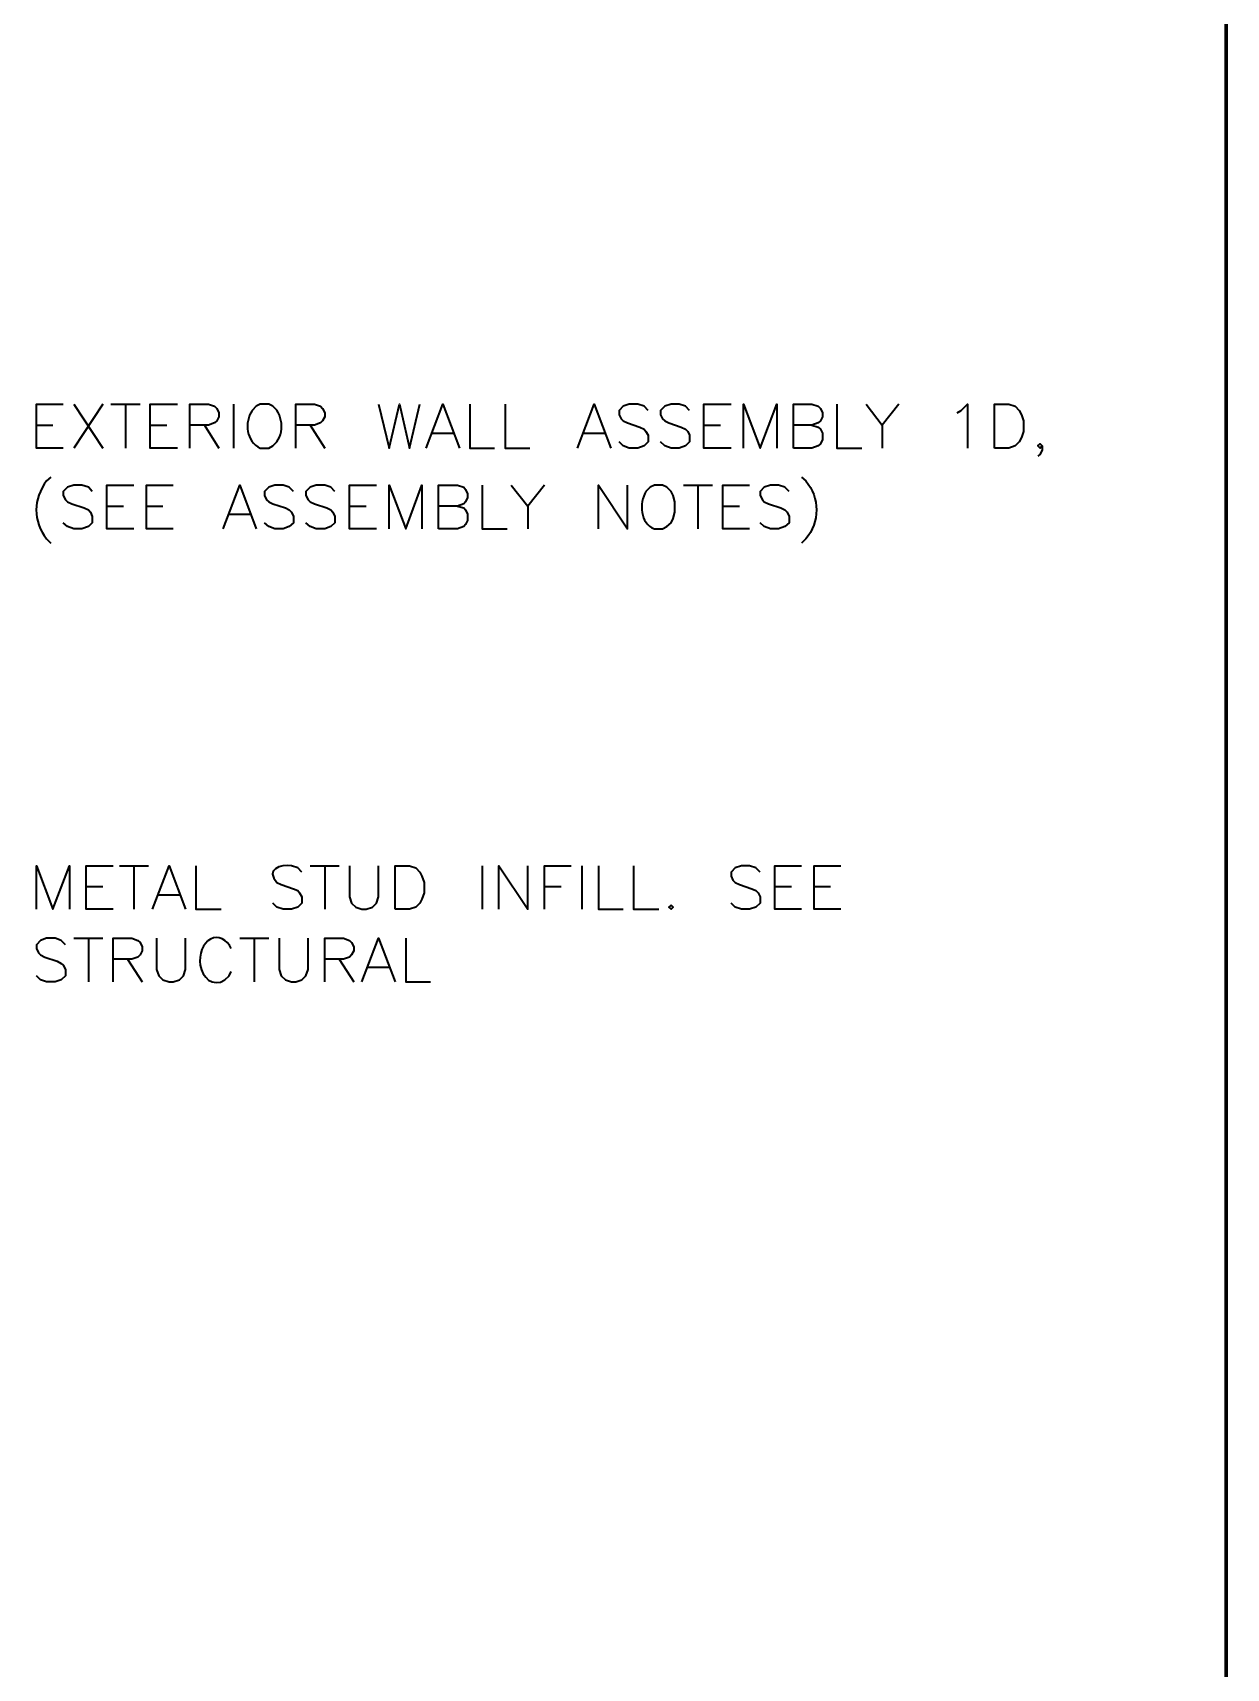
# Model space of a CAD drawing. Header units: inches. Extents: x 5 to 516, y -193 to 129.
# Drawn here: x 82.263 to 85.691, y -186.919 to -182.222 of the extents above; entities that cross this region are included whole.
import ezdxf

# ---------------------------------------------------------------- set-up
doc = ezdxf.new("R2010")
doc.units = ezdxf.units.IN
doc.header["$MEASUREMENT"] = 0
doc.layers.add('PDF8_Geometry', color=7, linetype='Continuous')

msp = doc.modelspace()

# ---------------------------------------------------------------- linework, layer by layer
at = {"layer": 'PDF8_Geometry', "lineweight": 15}
msp.add_lwpolyline([(85.6910702, -192.1857834), (85.6910702, -169.692448)], dxfattribs=at)
at = {"layer": 'PDF8_Geometry', "lineweight": 60}
msp.add_lwpolyline([(85.6910702, -192.1857845), (85.6910702, -169.6924491)], close=True, dxfattribs=at)
at = {"layer": 'PDF8_Geometry', "lineweight": 35}
for points in [[(82.35107, -183.4146713), (82.2744033, -183.4146713), (82.2744033, -183.2891157), (82.35107, -183.2891157)], [(82.3810702, -183.2891163), (82.4644035, -183.4146719)], [(82.4644035, -183.2891163), (82.3810702, -183.4146719)], [(82.487737, -183.2891163), (82.5721815, -183.2891163)], [(82.5299598, -183.2891163), (82.5299598, -183.4146719)], [(82.678848, -183.4146713), (82.6010703, -183.4146713), (82.6010703, -183.2891157), (82.678848, -183.2891157)], [(82.7144035, -183.4146713), (82.7144035, -183.2891157), (82.7677369, -183.2891157), (82.7855146, -183.2946713), (82.7921813, -183.301338), (82.7977369, -183.3135602), (82.7977369, -183.3246713), (82.7921813, -183.3368935), (82.7855146, -183.3424491), (82.7677369, -183.3491157), (82.7144035, -183.3491157)], [(82.8399596, -183.2891163), (82.8399596, -183.4146719)], [(82.9532932, -183.2946719), (82.941071, -183.2891163), (82.9166266, -183.2891163), (82.9055155, -183.2946719), (82.8932932, -183.3068941)], [(83.0188492, -183.4146713), (83.0188492, -183.2891157), (83.0721825, -183.2891157), (83.0899603, -183.2946713), (83.0955158, -183.301338), (83.1021825, -183.3135602), (83.1021825, -183.3246713), (83.0955158, -183.3368935), (83.0899603, -183.3424491), (83.0721825, -183.3491157), (83.0188492, -183.3491157)], [(83.2566263, -183.2891163), (83.2866263, -183.4146719), (83.3166263, -183.2891163), (83.3455152, -183.4146719), (83.3755152, -183.2891163)], [(83.3932931, -183.4146713), (83.4410709, -183.2891157), (83.4888487, -183.4146713)], [(83.5188492, -183.2891163), (83.5188492, -183.4146719), (83.5899603, -183.4146719)], [(83.6199596, -183.2891163), (83.6199596, -183.4146719), (83.6910707, -183.4146719)], [(83.8277391, -183.4146713), (83.8755169, -183.2891157), (83.9232947, -183.4146713)], [(84.0310721, -183.3068934), (84.0188499, -183.2946712), (84.0010721, -183.2891156), (83.9766276, -183.2891156), (83.9588499, -183.2946712), (83.9477388, -183.3068934), (83.9477388, -183.3191156), (83.9532943, -183.3313378), (83.9588499, -183.3368934), (83.9710721, -183.3424489), (84.0066276, -183.3546712), (84.0188499, -183.3602267), (84.0244054, -183.3668934), (84.0310721, -183.3780045), (84.0310721, -183.3968934), (84.0188499, -183.4080045), (84.0010721, -183.4146712), (83.9766276, -183.4146712), (83.9588499, -183.4080045), (83.9477388, -183.3968934)], [(84.1499595, -183.3068934), (84.1377373, -183.2946712), (84.1199595, -183.2891156), (84.0966262, -183.2891156), (84.0788484, -183.2946712), (84.0666262, -183.3068934), (84.0666262, -183.3191156), (84.0721818, -183.3313378), (84.0788484, -183.3368934), (84.0899595, -183.3424489), (84.1255151, -183.3546712), (84.1377373, -183.3602267), (84.144404, -183.3668934), (84.1499595, -183.3780045), (84.1499595, -183.3968934), (84.1377373, -183.4080045), (84.1199595, -183.4146712), (84.0966262, -183.4146712), (84.0788484, -183.4080045), (84.0666262, -183.3968934)], [(84.2688479, -183.4146713), (84.1910701, -183.4146713), (84.1910701, -183.2891157), (84.2688479, -183.2891157)], [(84.3044056, -183.4146713), (84.3044056, -183.2891157), (84.3521834, -183.4146713), (84.3999612, -183.2891157), (84.3999612, -183.4146713)], [(84.4477388, -183.4146713), (84.4477388, -183.2891157), (84.5010721, -183.2891157), (84.5188499, -183.2946713), (84.5255166, -183.301338), (84.5310721, -183.3135602), (84.5310721, -183.3246713), (84.5255166, -183.3368935), (84.5188499, -183.3424491), (84.5010721, -183.3491157), (84.4477388, -183.3491157)], [(84.5721827, -183.2891163), (84.5721827, -183.4146719), (84.6444049, -183.4146719)], [(84.656626, -183.2891163), (84.7032927, -183.3491163), (84.7032927, -183.4146719)], [(84.75107, -183.2891163), (84.7032922, -183.3491163)], [(84.9177367, -183.3135609), (84.9299589, -183.3068942), (84.9477367, -183.2891165), (84.9477367, -183.414672)], [(82.2744033, -183.3491161), (82.32107, -183.3491161)], [(82.6010703, -183.3491161), (82.648848, -183.3491161)], [(82.7566263, -183.3491161), (82.7977374, -183.4146717)], [(83.0599597, -183.3491161), (83.102182, -183.4146717)], [(83.4110724, -183.3724497), (83.4710724, -183.3724497)], [(83.8466261, -183.3724497), (83.905515, -183.3724497)], [(84.1910701, -183.3491161), (84.2388479, -183.3491161)], [(84.50107, -183.3491161), (84.5188477, -183.3546717), (84.5255144, -183.3602273), (84.53107, -183.3724495), (84.53107, -183.3902273), (84.5255144, -183.4024495), (84.5188477, -183.408005), (84.50107, -183.4146717), (84.4477366, -183.4146717)], [(82.9166266, -183.4146719), (82.941071, -183.4146719), (82.9532932, -183.4080052)], [(85.1621825, -183.4080049), (85.1566269, -183.4146716), (85.1499603, -183.4080049), (85.1566269, -183.4024493), (85.1621825, -183.4080049), (85.1621825, -183.4202271), (85.1566269, -183.4324494), (85.1499603, -183.4380049)], [(82.3155161, -183.4980046), (82.3032939, -183.5091158)], [(84.4710723, -183.4980046), (84.4832945, -183.5091158)], [(82.4344036, -183.5391163), (82.4232925, -183.5268941), (82.4044036, -183.5213386), (82.3810702, -183.5213386), (82.3632925, -183.5268941), (82.3510702, -183.5391163), (82.3510702, -183.5513386), (82.3577369, -183.5635608), (82.3632925, -183.5691163), (82.3755147, -183.5746719), (82.4110702, -183.5868941), (82.4232925, -183.5924497), (82.428848, -183.5991163), (82.4344036, -183.6113386), (82.4344036, -183.6291164), (82.4232925, -183.6402275), (82.4044036, -183.6468941), (82.3810702, -183.6468941), (82.3632925, -183.6402275), (82.3510702, -183.6291164)], [(82.553293, -183.6468943), (82.4766264, -183.6468943), (82.4766264, -183.5213387), (82.553293, -183.5213387)], [(82.6666263, -183.6468943), (82.5899596, -183.6468943), (82.5899596, -183.5213387), (82.6666263, -183.5213387)], [(82.8099597, -183.6468943), (82.8577375, -183.5213387), (82.9055153, -183.6468943)], [(83.0121828, -183.5391163), (82.9999605, -183.5268941), (82.9821828, -183.5213386), (82.9588494, -183.5213386), (82.9410716, -183.5268941), (82.9288494, -183.5391163), (82.9288494, -183.5513386), (82.934405, -183.5635608), (82.9410716, -183.5691163), (82.9532939, -183.5746719), (82.9888494, -183.5868941), (82.9999605, -183.5924497), (83.0066272, -183.5991163), (83.0121828, -183.6113386), (83.0121828, -183.6291164), (82.9999605, -183.6402275), (82.9821828, -183.6468941), (82.9588494, -183.6468941), (82.9410716, -183.6402275), (82.9288494, -183.6291164)], [(83.1310702, -183.5391163), (83.1199591, -183.5268941), (83.1021813, -183.5213386), (83.0777369, -183.5213386), (83.0599591, -183.5268941), (83.0477369, -183.5391163), (83.0477369, -183.5513386), (83.0544035, -183.5635608), (83.0599591, -183.5691163), (83.0721813, -183.5746719), (83.1077369, -183.5868941), (83.1199591, -183.5924497), (83.1255147, -183.5991163), (83.1310702, -183.6113386), (83.1310702, -183.6291164), (83.1199591, -183.6402275), (83.1021813, -183.6468941), (83.0777369, -183.6468941), (83.0599591, -183.6402275), (83.0477369, -183.6291164)], [(83.2510708, -183.6468943), (83.173293, -183.6468943), (83.173293, -183.5213387), (83.2510708, -183.5213387)], [(83.2866262, -183.6468943), (83.2866262, -183.5213387), (83.334404, -183.6468943), (83.3810707, -183.5213387), (83.3810707, -183.6468943)], [(83.4288495, -183.6468943), (83.4288495, -183.5213387), (83.4832939, -183.5213387), (83.5010717, -183.5268943), (83.5066272, -183.5335609), (83.5121828, -183.5457831), (83.5121828, -183.5568943), (83.5066272, -183.5691165), (83.5010717, -183.574672), (83.4832939, -183.5813387), (83.4288495, -183.5813387)], [(83.5544056, -183.5213382), (83.5544056, -183.6468937), (83.6255167, -183.6468937)], [(83.6377389, -183.5213382), (83.6855167, -183.5813382), (83.6855167, -183.6468937)], [(83.7332928, -183.5213382), (83.6855151, -183.5813382)], [(83.8877389, -183.6468943), (83.8877389, -183.5213387), (83.9710723, -183.6468943), (83.9710723, -183.5213387)], [(84.0488492, -183.6468937), (84.0721825, -183.6468937), (84.0844047, -183.6402271), (84.0966269, -183.6291159), (84.1021825, -183.6168937), (84.107738, -183.5991159), (84.107738, -183.5691159), (84.1021825, -183.5513382), (84.0966269, -183.5391159), (84.0844047, -183.5268937), (84.0721825, -183.5213382), (84.0488492, -183.5213382), (84.0366269, -183.5268937), (84.0244047, -183.5391159)], [(84.1321825, -183.5213382), (84.2155158, -183.5213382)], [(84.1732931, -183.5213382), (84.1732931, -183.6468937)], [(84.3221824, -183.6468943), (84.2455157, -183.6468943), (84.2455157, -183.5213387), (84.3221824, -183.5213387)], [(84.4355159, -183.5391163), (84.4232937, -183.5268941), (84.4055159, -183.5213386), (84.3821826, -183.5213386), (84.3644048, -183.5268941), (84.3521826, -183.5391163), (84.3521826, -183.5513386), (84.3588493, -183.5635608), (84.3644048, -183.5691163), (84.376627, -183.5746719), (84.4121826, -183.5868941), (84.4232937, -183.5924497), (84.4299604, -183.5991163), (84.4355159, -183.6113386), (84.4355159, -183.6291164), (84.4232937, -183.6402275), (84.4055159, -183.6468941), (84.3821826, -183.6468941), (84.3644048, -183.6402275), (84.3521826, -183.6291164)], [(82.4766264, -183.581338), (82.5244041, -183.581338)], [(82.5899596, -183.581338), (82.6366263, -183.581338)], [(82.827739, -183.6046715), (82.887739, -183.6046715)], [(83.173293, -183.581338), (83.2210708, -183.581338)], [(83.4832928, -183.581338), (83.5010706, -183.5868935), (83.5066262, -183.5924491), (83.5121817, -183.6046713), (83.5121817, -183.6224491), (83.5066262, -183.6346713), (83.5010706, -183.6402269), (83.4832928, -183.6468935), (83.4288484, -183.6468935)], [(84.2455157, -183.581338), (84.2932935, -183.581338)], [(82.3032939, -183.6757824), (82.3155161, -183.6880047)], [(84.4832945, -183.6757824), (84.4710723, -183.6880047)], [(82.2744033, -184.7391162), (82.2744033, -184.6146718), (82.32107, -184.7391162), (82.3688478, -184.6146718), (82.3688478, -184.7391162)], [(82.4944043, -184.7391162), (82.4166265, -184.7391162), (82.4166265, -184.6146718), (82.4944043, -184.6146718)], [(82.5121827, -184.6146717), (82.5955161, -184.6146717)], [(82.5532933, -184.6146717), (82.5532933, -184.7391162)], [(82.6077367, -184.7391162), (82.6555144, -184.6146718), (82.7021811, -184.7391162)], [(82.7321828, -184.6146717), (82.7321828, -184.7391162), (82.8044051, -184.7391162)], [(83.0366262, -184.6324494), (83.024404, -184.6202271), (83.0066262, -184.6146716)], [(83.0599597, -184.6146717), (83.1432931, -184.6146717)], [(83.1021825, -184.6146717), (83.1021825, -184.7391162)], [(83.173293, -184.6146717), (83.173293, -184.7035606), (83.1788485, -184.7213384), (83.1910708, -184.7335606), (83.2088485, -184.7391162), (83.2210708, -184.7391162), (83.2388485, -184.7335606), (83.2510708, -184.7213384), (83.2566263, -184.7035606), (83.2566263, -184.6146717)], [(83.5544056, -184.6146717), (83.5544056, -184.7391162)], [(83.6021825, -184.7391162), (83.6021825, -184.6146718), (83.6855159, -184.7391162), (83.6855159, -184.6146718)], [(83.7332928, -184.7391162), (83.7332928, -184.6146718), (83.8099595, -184.6146718)], [(83.8399597, -184.6146717), (83.8399597, -184.7391162)], [(83.8877389, -184.6146717), (83.8877389, -184.7391162), (83.95885, -184.7391162)], [(83.9888493, -184.6146717), (83.9888493, -184.7391162), (84.0610716, -184.7391162)], [(84.3521826, -184.6324494), (84.3399604, -184.6202271), (84.3221826, -184.6146716), (84.2988493, -184.6146716), (84.2810715, -184.6202271), (84.2688493, -184.6324494), (84.2688493, -184.6446716), (84.2744048, -184.6557827), (84.2810715, -184.6624494), (84.2932937, -184.6680049), (84.3288493, -184.6802271), (84.3399604, -184.6857827), (84.346627, -184.6924494), (84.3521826, -184.7035605), (84.3521826, -184.7213383), (84.3399604, -184.7335605), (84.3221826, -184.739116), (84.2988493, -184.739116), (84.2810715, -184.7335605), (84.2688493, -184.7213383)], [(84.471072, -184.7391162), (84.3944054, -184.7391162), (84.3944054, -184.6146718), (84.471072, -184.6146718)], [(84.5844053, -184.7391162), (84.5077386, -184.7391162), (84.5077386, -184.6146718), (84.5844053, -184.6146718)], [(82.4166265, -184.6735605), (82.4644043, -184.6735605)], [(82.964404, -184.6624494), (82.9766262, -184.6680049), (83.0121818, -184.6802271), (83.024404, -184.6857827), (83.0299595, -184.6924494), (83.0366262, -184.7035605), (83.0366262, -184.7213383), (83.024404, -184.7335605), (83.0066262, -184.739116), (82.9821818, -184.739116), (82.964404, -184.7335605), (82.9532929, -184.7213383)], [(83.7332928, -184.6735605), (83.7810706, -184.6735605)], [(84.3944054, -184.6735605), (84.4421831, -184.6735605)], [(84.5077386, -184.6735605), (84.5544053, -184.6735605)], [(82.625516, -184.6980051), (82.6844049, -184.6980051)], [(82.3577366, -184.8413388), (82.3455144, -184.8291166), (82.3277366, -184.8224499), (82.3032922, -184.8224499), (82.2855144, -184.8291166), (82.2744033, -184.8413388), (82.2744033, -184.8524499), (82.2799589, -184.8646721), (82.2855144, -184.8702277), (82.2977366, -184.8768944), (82.3332922, -184.8880055), (82.3455144, -184.8946721), (82.35107, -184.9002277), (82.3577366, -184.9124499), (82.3577366, -184.9302277), (82.3455144, -184.9424499), (82.3277366, -184.9480055), (82.3032922, -184.9480055), (82.2855144, -184.9424499), (82.2744033, -184.9302277)], [(82.3810702, -184.8224496), (82.4644035, -184.8224496)], [(82.4232929, -184.8224496), (82.4232929, -184.9480051)], [(82.4944057, -184.9480051), (82.4944057, -184.8224495), (82.547739, -184.8224495), (82.5655168, -184.8291162), (82.5721835, -184.8346718), (82.577739, -184.846894), (82.577739, -184.8591162), (82.5721835, -184.8702273), (82.5655168, -184.876894), (82.547739, -184.8824495), (82.4944057, -184.8824495)], [(82.6188496, -184.8224496), (82.6188496, -184.9124496), (82.6255162, -184.9302273), (82.6366274, -184.9424496), (82.6555162, -184.9480051), (82.6666274, -184.9480051), (82.6844051, -184.9424496), (82.6966274, -184.9302273), (82.7021829, -184.9124496), (82.7021829, -184.8224496)], [(82.8577367, -184.8224496), (82.94107, -184.8224496)], [(82.8988495, -184.8224496), (82.8988495, -184.9480051)], [(82.9710722, -184.8224496), (82.9710722, -184.9124496), (82.9766277, -184.9302273), (82.98885, -184.9424496), (83.0066278, -184.9480051), (83.01885, -184.9480051), (83.0366278, -184.9424496), (83.0477389, -184.9302273), (83.0544055, -184.9124496), (83.0544055, -184.8224496)], [(83.1021825, -184.9480051), (83.1021825, -184.8224495), (83.1555158, -184.8224495), (83.1732936, -184.8291162), (83.1788492, -184.8346718), (83.1855158, -184.846894), (83.1855158, -184.8591162), (83.1788492, -184.8702273), (83.1732936, -184.876894), (83.1555158, -184.8824495), (83.1021825, -184.8824495)], [(83.2088494, -184.9480051), (83.2566271, -184.8224495), (83.3044049, -184.9480051)], [(83.3344032, -184.8224496), (83.3344032, -184.9480051), (83.4055143, -184.9480051)], [(82.5355162, -184.8824494), (82.5777385, -184.9480049)], [(82.8155154, -184.9424495), (82.8277377, -184.9302272), (82.8332932, -184.918005)], [(83.1432931, -184.8824494), (83.1855153, -184.9480049)], [(83.2266264, -184.9057829), (83.2866264, -184.9057829)]]:
    msp.add_lwpolyline(points, dxfattribs=at)
for points in [[(85.0255157, -183.4146713), (85.0255157, -183.2891157), (85.0666268, -183.2891157), (85.0844046, -183.2946713), (85.0966268, -183.3068935), (85.1032935, -183.3191157), (85.1088491, -183.3368935), (85.1088491, -183.3668935), (85.1032935, -183.3846713), (85.0966268, -183.3968935), (85.0844046, -183.4080046), (85.0666268, -183.4146713)], [(83.3044056, -184.7391162), (83.3044056, -184.6146718), (83.3455167, -184.6146718), (83.3632944, -184.6202273), (83.3755167, -184.6324495), (83.3810722, -184.6446718), (83.3877389, -184.6624495), (83.3877389, -184.6924495), (83.3810722, -184.7102273), (83.3755167, -184.7213384), (83.3632944, -184.7335607), (83.3455167, -184.7391162)], [(84.0966261, -184.728005), (84.0899595, -184.7335605), (84.0966261, -184.7391161), (84.1021817, -184.7335605)]]:
    msp.add_lwpolyline(points, close=True, dxfattribs=at)
msp.add_ellipse((82.7922286, -184.8881472), major_axis=(-0.0012636, 0.0676649), ratio=0.71976922, start_param=5.25462889, end_param=8.020016254, dxfattribs=at)
for points in [[(82.8932932, -183.3068941), (82.8709043, -183.3415237), (82.8761266, -183.3964867), (82.9166266, -183.4146719)], [(82.9532932, -183.4080052), (82.9865525, -183.3824126), (82.9856081, -183.3215608), (82.9532932, -183.2946719)], [(82.3032939, -183.5091158), (82.2640717, -183.5609121), (82.2633309, -183.6241713), (82.3032939, -183.6757824)], [(84.4832945, -183.5091158), (84.5239056, -183.5566158), (84.5246464, -183.6284676), (84.4832945, -183.6757824)], [(84.0244047, -183.5391159), (84.004164, -183.5725233), (84.0072751, -183.6318752), (84.0488492, -183.6468937)], [(83.0066262, -184.6146716), (82.9730521, -184.6092642), (82.9312373, -184.626116), (82.964404, -184.6624494)], [(82.7444043, -184.9002272), (82.7506451, -184.9347828), (82.779034, -184.9646532), (82.8155154, -184.9424495)]]:
    msp.add_open_spline(points, degree=3, dxfattribs=at)

doc.saveas('drawing.dxf')
